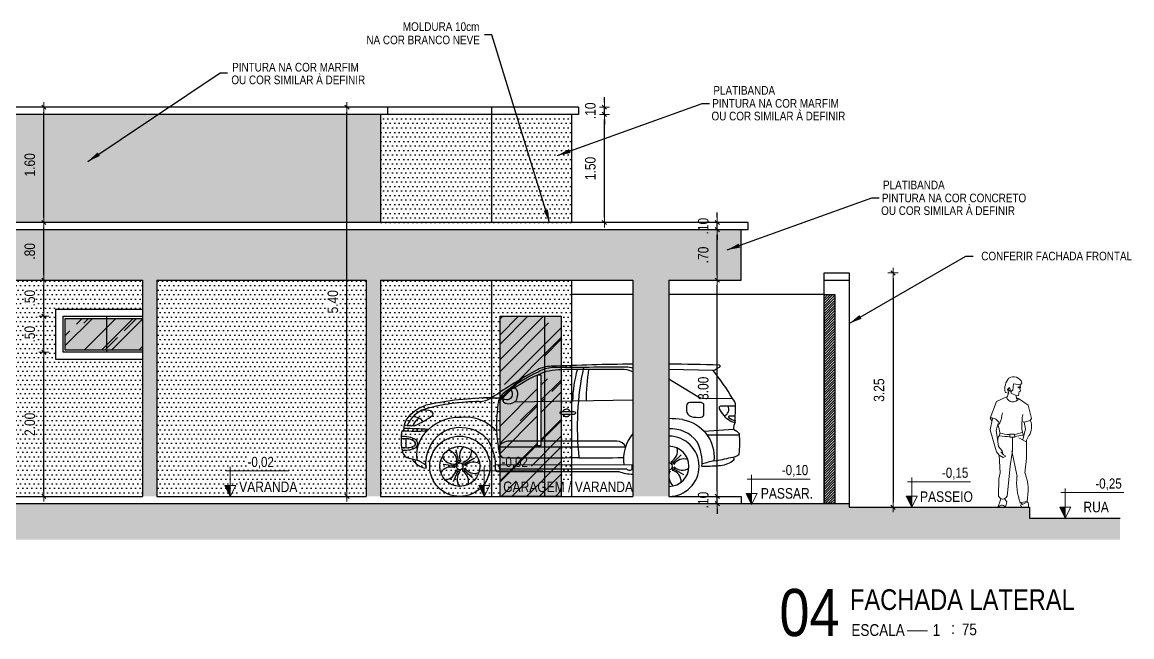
# Model space of a CAD drawing. Header units: millimetres. Extents: x -6300 to 1991, y -4770 to 4545.
# Drawn here: x 1402.36 to 1417.75, y 106.13 to 114.66 of the extents above; entities that cross this region are included whole.
import ezdxf
from ezdxf.enums import TextEntityAlignment as Align

# ---------------------------------------------------------------- set-up
doc = ezdxf.new("R2010")
doc.units = ezdxf.units.MM
doc.header["$LTSCALE"] = 20
doc.header["$MEASUREMENT"] = 0
doc.linetypes.add('HIDDEN', pattern=[0.375, 0.25, -0.125])
doc.layers.get('0').update_dxf_attribs({"linetype": 'CONTINUOUS'})
doc.layers.get('DEFPOINTS').update_dxf_attribs({"linetype": 'CONTINUOUS'})
for name, color, linetype in [('alfa_145_colori', 7, 'CONTINUOUS'), ('COTA', 7, 'CONTINUOUS'), ('E-hatch', 8, 'CONTINUOUS'), ('E-txt-g', 3, 'CONTINUOUS'), ('E-TXT-Y', 2, 'CONTINUOUS'), ('MOBIL', 7, 'CONTINUOUS')]:
    doc.layers.add(name, color=color, linetype=linetype)
for name, color, linetype, lineweight in [('E-Cta-W', 7, 'CONTINUOUS', 20), ('E-Lay-9', 9, 'CONTINUOUS', 9), ('E-Pen-C', 4, 'CONTINUOUS', 15), ('E-Pen-G', 3, 'CONTINUOUS', 30), ('E-Txt-W', 7, 'CONTINUOUS', 20)]:
    doc.layers.add(name, color=color, linetype=linetype, lineweight=lineweight)
doc.styles.add('F2', font='ARIALN.TTF')
doc.styles.add('REG60', font='romans.shx', dxfattribs={"width": 0.8, "height": 0.15})
doc.styles.add('REG80', font='romans.shx', dxfattribs={"width": 0.8, "height": 0.2})
doc.dimstyles.new('DIMENSION-1', dxfattribs={"dimtxt": 0.145, "dimasz": 0.07, "dimexe": 1, "dimexo": 0, "dimgap": 0.12, "dimtad": 1, "dimzin": 7, "dimdsep": 46, "dimtxsty": 'F2', "dimblk1": 'TRACO', "dimblk2": 'TRACO', "dimsah": 1, "dimcen": 1, "dimse1": 1, "dimse2": 1, "dimclrd": 4, "dimclre": 256, "dimclrt": 4, "dimadec": 8, "dimazin": 0, "dimtfac": 1, "dimtix": 1, "dimtmove": 2, "dimatfit": 3, "dimldrblk": 'TRACO', "dimfxl": 1, "dimtolj": 1, "dimtzin": 0, "dimarcsym": 0})
doc.dimstyles.get("Standard").update_dxf_attribs({"dimtxt": 0.18, "dimasz": 0.18, "dimexe": 0.18, "dimexo": 0.0625, "dimgap": 0.09, "dimtad": 0, "dimtih": 1, "dimtoh": 1, "dimdec": 4, "dimzin": 0, "dimdsep": 46, "dimtxsty": 'Standard', "dimcen": 0.09, "dimadec": 0, "dimazin": 0, "dimtfac": 1, "dimtdec": 4, "dimtofl": 0, "dimtmove": 0, "dimatfit": 3, "dimfxl": 1, "dimtolj": 1, "dimtzin": 0, "dimarcsym": 0})
pattern_1 = [(0, (45.651994, 88.1291), (0.03125, 0.0625), [0, -0.0625])]
pattern_2 = [(45, (-0.02454, 4.86854), (0.33941125, 0.90509668), [6, -0.8, 2, -0.4]), (45, (0.2102, 5.38614), (-0.65902352, 0.0933381), [1.2, -0.132, 2.4, -0.3]), (45, (-0.12353, 5.25037), (1.28127749, 1.66028672), [3.2, -0.56, 1.6, -0.4])]

# ---------------------------------------------------------------- blocks, each defined once
blk = doc.blocks.new('Homem001', base_point=(171.24, 52.18))
at = {"color": 8}
for p, q in [((168.76, 112.83), (166.93, 113.22)), ((168.61, 112.86), (167.9, 110.58)), ((169.18, 115.85), (168.15, 114.76)), ((168.15, 114.76), (168.76, 112.83)), ((169.7, 114.09), (169.18, 115.85)), ((169.9, 113.58), (169.7, 114.09)), ((170.74, 114.3), (169.9, 113.58)), ((170.15, 112.79), (169.9, 113.62)), ((173.02, 111.32), (170.15, 112.79)), ((170.89, 114.26), (170.74, 114.3)), ((171.41, 117.74), (170.89, 114.26)), ((175.07, 117.31), (171.41, 117.74)), ((174.14, 116.24), (173.42, 115.97)), ((174.35, 113.66), (173.99, 111.56)), ((174.98, 116.19), (174.14, 116.24)), ((175.07, 113.9), (174.35, 113.66)), ((175.07, 115.87), (174.73, 115.44)), ((174.73, 115.44), (175.07, 113.9)), ((174.97, 117.27), (175.07, 115.87)), ((175.07, 117.31), (175.76, 118.31)), ((162.35, 108.35), (158.9, 99.51)), ((167.68, 110.81), (162.35, 108.35)), ((172.74, 111.36), (172.84, 109.52)), ((172.91, 110.37), (173.69, 109.8)), ((173.99, 111.56), (173.02, 111.32)), ((179.11, 106.32), (173.95, 110.01)), ((180.91, 99.23), (179.11, 106.32)), ((158.81, 93.16), (160.18, 99.29)), ((158.9, 99.51), (159.7, 98.03)), ((163.2, 96.66), (162.11, 93.1)), ((180.25, 98.14), (177.03, 97.28)), ((177.03, 97.28), (177.79, 93.69)), ((180.16, 98.23), (180.91, 99.23)), ((161.66, 83.32), (158.81, 93.16)), ((162.11, 93.1), (163.24, 84.39)), ((164.11, 91.48), (163.88, 90.07)), ((169.3, 90.83), (171.91, 90.91)), ((169.3, 90.83), (169.46, 89.25)), ((169.46, 89.25), (172.03, 89.29)), ((170.76, 82.26), (170.8, 89.36)), ((171.91, 90.91), (172.03, 89.29)), ((174.14, 88.98), (178.14, 86.8)), ((176.41, 90.38), (176.21, 91.97)), ((177.79, 93.69), (176.25, 87.83)), ((178.24, 87.62), (179.48, 90.26)), ((162.27, 81.47), (161.66, 83.32)), ((163.24, 84.39), (165.21, 81.97)), ((178.26, 77.99), (178.24, 87.62)), ((163.71, 79.61), (162.27, 81.47)), ((164.19, 70.34), (163.71, 79.61)), ((163.71, 79.61), (165.8, 78.53)), ((165.95, 79.83), (164.65, 81.43)), ((165.21, 81.97), (165.65, 80.63)), ((165.8, 78.53), (167.25, 79.18)), ((167.25, 79.18), (165.95, 79.83)), ((170.76, 82.26), (169.52, 73.87)), ((170.49, 82.04), (173.33, 68.35)), ((177.4, 70.12), (178.26, 77.99)), ((169.52, 73.87), (167.92, 57.62)), ((163.34, 57.6), (163.5, 67.14)), ((163.5, 67.14), (164.19, 70.34)), ((164.51, 56.48), (163.06, 51.79)), ((167.79, 54.87), (166.71, 56.17)), ((167.01, 51.9), (167.79, 54.87)), ((174.75, 54.2), (178.52, 54.96)), ((175.84, 54.11), (176.06, 53.34)), ((176.06, 53.34), (178.7, 54.78)), ((163.06, 51.79), (167.01, 51.9)), ((179.36, 52.09), (176.14, 51.87))]:
    blk.add_line(p, q, dxfattribs=at)
for centre, radius, start, end in [((175.34, 115.01), 8.66, 138.20909, 191.26462), ((171.39, 116.96), 4.57, 17.15925, 123.24949), ((169.47, 114.99), 0.989, 172.23105, 276.48087), ((174.34, 116.12), 0.474, 177.62984, 10.31565), ((170.94, 111.37), 3.31, 189.86172, 335.74548), ((149.12, 103.57), 16.31, 334.26451, 355.52003), ((188.36, 98.38), 12.43, 166.34878, 181.16751), ((159.23, 94.62), 4.98, 23.15009, 92.68049), ((163.25, 96.8), 0.551, 251.56499, 341.56558), ((223.92, 109.09), 62.25, 192.2055, 196.46509), ((194.7, 95.52), 18.95, 172.0918, 190.70254), ((171.52, 83.75), 14.57, 67.59835, 72.80352), ((171.98, 94.86), 8.96, 329.13286, 20.86724), ((166.81, 87.73), 3.88, 141.41033, 181.03396), ((170.03, 124.95), 35.42, 259.99928, 269.07271), ((170.53, 114.85), 24.24, 254.6352, 266.74419), ((166.7, 116.26), 26.08, 281.50691, 291.37611), ((169.43, 118.41), 28.88, 275.17572, 283.9757), ((204.39, 65.21), 31.4, 174.2483, 200.70795), ((150.68, 60.79), 28.45, 348.18962, 18.95042), ((165.61, 58.72), 2.44, 207.09557, 335.75183), ((176.43, 53.03), 1.22, 118.54768, 252.1011), ((176.89, 52.95), 2.52, 344.06148, 45.17286), ((165.21, 50.56), 2.4, 43.01447, 147.51043)]:
    blk.add_arc(centre, radius, start, end, dxfattribs=at)
blk = doc.blocks.new('TXT-AMB75')
at = {"layer": 'E-txt-g', "style": 'REG80', "width": 0.8, "flags": 8}
blk.add_attdef('TXT', text='', height=0.2, dxfattribs=at).set_placement((0.005, 0.296), align=Align.CENTER)
at = {"layer": 'E-Txt-W', "style": 'REG60', "width": 0.8, "flags": 8}
blk.add_attdef('TXT', text='', height=0.15, dxfattribs=at).set_placement((0.005, 0.027), align=Align.CENTER)
blk = doc.blocks.new('Ind-Nivel-CT2')
at = {"color": 4}
for p, q in [((-0.088, 0.505), (1.16, 0.505)), ((0, 0.587), (0, 0)), ((-0.109, 0.218), (0, 0)), ((-0.109, 0.218), (0.109, 0.218)), ((0, 0), (0.109, 0.218))]:
    blk.add_line(p, q, dxfattribs=at)
blk.add_solid([(-0.109, 0.218), (0, 0.218), (0, 0)], dxfattribs=at)
at = {"color": 4, "style": 'F2'}
blk.add_attdef('NIVEL1', (0.162, 0.601), '', height=0.2, dxfattribs=at)
blk = doc.blocks.new('TRACO')
at = {"layer": 'E-Pen-C'}
for p, q in [((-1, 0), (1, 0)), ((0, 1), (0, -1))]:
    blk.add_line(p, q, dxfattribs=at)
at = {"layer": 'E-Pen-G'}
blk.add_line((-0.42, -0.42), (0.42, 0.42), dxfattribs=at)
blk = doc.blocks.new('*D752')
at = {"layer": 'COTA', "color": 4, "linetype": 'Continuous', "lineweight": -2}
blk.add_line((1414.436, 111.108), (1414.436, 107.998), dxfattribs=at)
at = {"layer": 'DEFPOINTS', "color": 0, "linetype": 'Continuous'}
for p in [(1414.029, 111.178, -21.271), (1414.029, 107.928, -21.399), (1414.436, 107.928)]:
    blk.add_point(p, dxfattribs=at)
at = {"layer": 'COTA', "color": 4, "linetype": 'Continuous', "lineweight": -2, "xscale": 0.07, "yscale": 0.07, "zscale": 0.07}
for p, rotation in [((1414.436, 111.178), 90), ((1414.436, 107.928), 270)]:
    blk.add_blockref('TRACO', p, dxfattribs=dict(at, rotation=rotation))
at = {"layer": 'COTA', "color": 4, "linetype": 'Continuous', "insert": (1414.242, 109.553), "char_height": 0.145, "attachment_point": 5, "rotation": 90, "style": 'F2'}
blk.add_mtext('\\A1;3.25', dxfattribs=at)
blk = doc.blocks.new('*D763')
at = {"layer": 'COTA', "color": 4, "linetype": 'Continuous', "lineweight": -2}
blk.add_line((1402.662, 108.148), (1402.662, 110.008), dxfattribs=at)
at = {"layer": 'DEFPOINTS', "color": 0, "linetype": 'Continuous'}
for p in [(1402.662, 110.078), (1402.929, 110.078, -21.271), (1402.803, 108.078, -21.271)]:
    blk.add_point(p, dxfattribs=at)
at = {"layer": 'COTA', "color": 4, "linetype": 'Continuous', "lineweight": -2, "xscale": 0.07, "yscale": 0.07, "zscale": 0.07}
for p, rotation in [((1402.662, 110.078), 90), ((1402.662, 108.078), 270)]:
    blk.add_blockref('TRACO', p, dxfattribs=dict(at, rotation=rotation))
at = {"layer": 'COTA', "color": 4, "linetype": 'Continuous', "insert": (1402.468, 109.078), "char_height": 0.145, "attachment_point": 5, "rotation": 90, "style": 'F2'}
blk.add_mtext('\\A1;2.00', dxfattribs=at)
blk = doc.blocks.new('*D764')
at = {"layer": 'COTA', "color": 4, "linetype": 'Continuous', "lineweight": -2}
blk.add_line((1402.662, 110.148), (1402.662, 110.508), dxfattribs=at)
at = {"layer": 'DEFPOINTS', "color": 0, "linetype": 'Continuous'}
for p in [(1402.662, 110.578), (1402.929, 110.578, -21.271), (1402.929, 110.078, -21.271)]:
    blk.add_point(p, dxfattribs=at)
at = {"layer": 'COTA', "color": 4, "linetype": 'Continuous', "lineweight": -2, "xscale": 0.07, "yscale": 0.07, "zscale": 0.07}
for p, rotation in [((1402.662, 110.578), 90), ((1402.662, 110.078), 270)]:
    blk.add_blockref('TRACO', p, dxfattribs=dict(at, rotation=rotation))
at = {"layer": 'COTA', "color": 4, "linetype": 'Continuous', "insert": (1402.468, 110.328), "char_height": 0.145, "attachment_point": 5, "rotation": 90, "style": 'F2'}
blk.add_mtext('\\A1;.50', dxfattribs=at)
blk = doc.blocks.new('*D765')
at = {"layer": 'COTA', "color": 4, "linetype": 'Continuous', "lineweight": -2}
blk.add_line((1402.662, 110.648), (1402.662, 111.008), dxfattribs=at)
at = {"layer": 'DEFPOINTS', "color": 0, "linetype": 'Continuous'}
for p in [(1402.662, 111.078), (1402.929, 111.078, -21.271), (1402.929, 110.578, -21.271)]:
    blk.add_point(p, dxfattribs=at)
at = {"layer": 'COTA', "color": 4, "linetype": 'Continuous', "lineweight": -2, "xscale": 0.07, "yscale": 0.07, "zscale": 0.07}
for p, rotation in [((1402.662, 111.078), 90), ((1402.662, 110.578), 270)]:
    blk.add_blockref('TRACO', p, dxfattribs=dict(at, rotation=rotation))
at = {"layer": 'COTA', "color": 4, "linetype": 'Continuous', "insert": (1402.468, 110.828), "char_height": 0.145, "attachment_point": 5, "rotation": 90, "style": 'F2'}
blk.add_mtext('\\A1;.50', dxfattribs=at)
blk = doc.blocks.new('*D766')
at = {"layer": 'COTA', "color": 4, "linetype": 'Continuous', "lineweight": -2}
blk.add_line((1402.662, 111.148), (1402.662, 111.808), dxfattribs=at)
at = {"layer": 'DEFPOINTS', "color": 0, "linetype": 'Continuous'}
for p in [(1402.662, 111.878), (1402.882, 111.878, -21.271), (1402.929, 111.078, -21.271)]:
    blk.add_point(p, dxfattribs=at)
at = {"layer": 'COTA', "color": 4, "linetype": 'Continuous', "lineweight": -2, "xscale": 0.07, "yscale": 0.07, "zscale": 0.07}
for p, rotation in [((1402.662, 111.878), 90), ((1402.662, 111.078), 270)]:
    blk.add_blockref('TRACO', p, dxfattribs=dict(at, rotation=rotation))
at = {"layer": 'COTA', "color": 4, "linetype": 'Continuous', "insert": (1402.468, 111.478), "char_height": 0.145, "attachment_point": 5, "rotation": 90, "style": 'F2'}
blk.add_mtext('\\A1;.80', dxfattribs=at)
blk = doc.blocks.new('*D767')
at = {"layer": 'COTA', "color": 4, "linetype": 'Continuous', "lineweight": -2}
blk.add_line((1402.662, 111.948), (1402.662, 113.408), dxfattribs=at)
at = {"layer": 'DEFPOINTS', "color": 0, "linetype": 'Continuous'}
for p in [(1402.662, 113.478), (1402.829, 113.478, -20.383), (1402.882, 111.878, -21.271)]:
    blk.add_point(p, dxfattribs=at)
at = {"layer": 'COTA', "color": 4, "linetype": 'Continuous', "lineweight": -2, "xscale": 0.07, "yscale": 0.07, "zscale": 0.07}
for p, rotation in [((1402.662, 113.478), 90), ((1402.662, 111.878), 270)]:
    blk.add_blockref('TRACO', p, dxfattribs=dict(at, rotation=rotation))
at = {"layer": 'COTA', "color": 4, "linetype": 'Continuous', "insert": (1402.468, 112.678), "char_height": 0.145, "attachment_point": 5, "rotation": 90, "style": 'F2'}
blk.add_mtext('\\A1;1.60', dxfattribs=at)
blk = doc.blocks.new('*D768')
at = {"layer": 'COTA', "color": 4, "linetype": 'Continuous', "lineweight": -2}
for p, q in [((1411.999, 108.148), (1411.999, 108.218)), ((1411.999, 107.978), (1411.999, 108.078)), ((1411.999, 107.908), (1411.999, 107.838))]:
    blk.add_line(p, q, dxfattribs=at)
at = {"layer": 'DEFPOINTS', "color": 0, "linetype": 'Continuous'}
for p in [(1411.999, 108.078), (1412.01, 108.078, -21.271), (1412.01, 107.978, -21.271)]:
    blk.add_point(p, dxfattribs=at)
at = {"layer": 'COTA', "color": 4, "linetype": 'Continuous', "lineweight": -2, "xscale": 0.07, "yscale": 0.07, "zscale": 0.07}
for p, rotation in [((1411.999, 108.078), 270), ((1411.999, 107.978), 90)]:
    blk.add_blockref('TRACO', p, dxfattribs=dict(at, rotation=rotation))
at = {"layer": 'COTA', "color": 4, "linetype": 'Continuous', "insert": (1411.805, 108.028), "char_height": 0.145, "attachment_point": 5, "rotation": 90, "style": 'F2'}
blk.add_mtext('\\A1;.10', dxfattribs=at)
blk = doc.blocks.new('*D769')
at = {"layer": 'COTA', "color": 4, "linetype": 'Continuous', "lineweight": -2}
blk.add_line((1411.999, 108.148), (1411.999, 111.008), dxfattribs=at)
at = {"layer": 'DEFPOINTS', "color": 0, "linetype": 'Continuous'}
for p in [(1411.329, 111.078, -21.271), (1411.999, 111.078), (1412.01, 108.078, -21.271)]:
    blk.add_point(p, dxfattribs=at)
at = {"layer": 'COTA', "color": 4, "linetype": 'Continuous', "lineweight": -2, "xscale": 0.07, "yscale": 0.07, "zscale": 0.07}
for p, rotation in [((1411.999, 111.078), 90), ((1411.999, 108.078), 270)]:
    blk.add_blockref('TRACO', p, dxfattribs=dict(at, rotation=rotation))
at = {"layer": 'COTA', "color": 4, "linetype": 'Continuous', "insert": (1411.805, 109.578), "char_height": 0.145, "attachment_point": 5, "rotation": 90, "style": 'F2'}
blk.add_mtext('\\A1;3.00', dxfattribs=at)
blk = doc.blocks.new('*D770')
at = {"layer": 'COTA', "color": 4, "linetype": 'Continuous', "lineweight": -2}
blk.add_line((1411.999, 111.148), (1411.999, 111.708), dxfattribs=at)
at = {"layer": 'DEFPOINTS', "color": 0, "linetype": 'Continuous'}
for p in [(1411.999, 111.778), (1412.329, 111.778, -20.481), (1411.329, 111.078, -21.271)]:
    blk.add_point(p, dxfattribs=at)
at = {"layer": 'COTA', "color": 4, "linetype": 'Continuous', "lineweight": -2, "xscale": 0.07, "yscale": 0.07, "zscale": 0.07}
for p, rotation in [((1411.999, 111.778), 90), ((1411.999, 111.078), 270)]:
    blk.add_blockref('TRACO', p, dxfattribs=dict(at, rotation=rotation))
at = {"layer": 'COTA', "color": 4, "linetype": 'Continuous', "insert": (1411.805, 111.428), "char_height": 0.145, "attachment_point": 5, "rotation": 90, "style": 'F2'}
blk.add_mtext('\\A1;.70', dxfattribs=at)
blk = doc.blocks.new('*D771')
at = {"layer": 'COTA', "color": 4, "linetype": 'Continuous', "lineweight": -2}
for p, q in [((1411.999, 111.948), (1411.999, 112.018)), ((1411.999, 111.778), (1411.999, 111.878)), ((1411.999, 111.708), (1411.999, 111.638))]:
    blk.add_line(p, q, dxfattribs=at)
at = {"layer": 'DEFPOINTS', "color": 0, "linetype": 'Continuous'}
for p in [(1411.999, 111.878), (1412.379, 111.878, -21.271), (1412.329, 111.778, -20.481)]:
    blk.add_point(p, dxfattribs=at)
at = {"layer": 'COTA', "color": 4, "linetype": 'Continuous', "lineweight": -2, "xscale": 0.07, "yscale": 0.07, "zscale": 0.07}
for p, rotation in [((1411.999, 111.878), 270), ((1411.999, 111.778), 90)]:
    blk.add_blockref('TRACO', p, dxfattribs=dict(at, rotation=rotation))
at = {"layer": 'COTA', "color": 4, "linetype": 'Continuous', "insert": (1411.805, 111.828), "char_height": 0.145, "attachment_point": 5, "rotation": 90, "style": 'F2'}
blk.add_mtext('\\A1;.10', dxfattribs=at)
blk = doc.blocks.new('*D772')
at = {"layer": 'COTA', "color": 4, "linetype": 'Continuous', "lineweight": -2}
blk.add_line((1410.434, 111.948), (1410.434, 113.308), dxfattribs=at)
at = {"layer": 'DEFPOINTS', "color": 0, "linetype": 'Continuous'}
for p in [(1409.976, 113.378, -21.271), (1410.434, 113.378), (1409.976, 111.878, -21.271)]:
    blk.add_point(p, dxfattribs=at)
at = {"layer": 'COTA', "color": 4, "linetype": 'Continuous', "lineweight": -2, "xscale": 0.07, "yscale": 0.07, "zscale": 0.07}
for p, rotation in [((1410.434, 113.378), 90), ((1410.434, 111.878), 270)]:
    blk.add_blockref('TRACO', p, dxfattribs=dict(at, rotation=rotation))
at = {"layer": 'COTA', "color": 4, "linetype": 'Continuous', "insert": (1410.24, 112.628), "char_height": 0.145, "attachment_point": 5, "rotation": 90, "style": 'F2'}
blk.add_mtext('\\A1;1.50', dxfattribs=at)
blk = doc.blocks.new('*D773')
at = {"layer": 'COTA', "color": 4, "linetype": 'Continuous', "lineweight": -2}
for p, q in [((1410.434, 113.548), (1410.434, 113.618)), ((1410.434, 113.378), (1410.434, 113.478)), ((1410.434, 113.308), (1410.434, 113.238))]:
    blk.add_line(p, q, dxfattribs=at)
at = {"layer": 'DEFPOINTS', "color": 0, "linetype": 'Continuous'}
for p in [(1410.076, 113.478, -20.383), (1410.434, 113.478), (1409.976, 113.378, -21.271)]:
    blk.add_point(p, dxfattribs=at)
at = {"layer": 'COTA', "color": 4, "linetype": 'Continuous', "lineweight": -2, "xscale": 0.07, "yscale": 0.07, "zscale": 0.07}
for p, rotation in [((1410.434, 113.478), 270), ((1410.434, 113.378), 90)]:
    blk.add_blockref('TRACO', p, dxfattribs=dict(at, rotation=rotation))
at = {"layer": 'COTA', "color": 4, "linetype": 'Continuous', "insert": (1410.24, 113.428), "char_height": 0.145, "attachment_point": 5, "rotation": 90, "style": 'F2'}
blk.add_mtext('\\A1;.10', dxfattribs=at)
blk = doc.blocks.new('*D774')
at = {"layer": 'COTA', "color": 4, "linetype": 'Continuous', "lineweight": -2}
blk.add_line((1406.865, 108.148), (1406.865, 113.408), dxfattribs=at)
at = {"layer": 'DEFPOINTS', "color": 0, "linetype": 'Continuous'}
for p in [(1406.865, 113.478), (1407.129, 113.478, -20.383), (1407.129, 108.078, -21.271)]:
    blk.add_point(p, dxfattribs=at)
at = {"layer": 'COTA', "color": 4, "linetype": 'Continuous', "lineweight": -2, "xscale": 0.07, "yscale": 0.07, "zscale": 0.07}
for p, rotation in [((1406.865, 113.478), 90), ((1406.865, 108.078), 270)]:
    blk.add_blockref('TRACO', p, dxfattribs=dict(at, rotation=rotation))
at = {"layer": 'COTA', "color": 4, "linetype": 'Continuous', "insert": (1406.67, 110.778), "char_height": 0.145, "attachment_point": 5, "rotation": 90, "style": 'F2'}
blk.add_mtext('\\A1;5.40', dxfattribs=at)
blk = doc.blocks.new('IND_DES')
at = {"layer": 'E-Txt-W', "color": 7}
blk.add_line((0.0269, -0.2428), (0.1984, -0.2428), dxfattribs=at)
at = {"layer": 'E-txt-g', "color": 7, "style": 'F2'}
for s, p in [('ESCALA', (-0.4463, -0.2864)), ('1', (0.2426, -0.2864)), (':', (0.3988, -0.2706))]:
    blk.add_text(s, height=0.1, dxfattribs=at).set_placement(p)
blk.add_attdef('ESCALA', (0.4897, -0.2812), '', height=0.1, dxfattribs=at)
at = {"layer": 'E-Txt-W', "color": 6, "style": 'F2'}
blk.add_attdef('00', text='', height=0.4, dxfattribs=at).set_placement((-0.7083, -0.2881), align=Align.CENTER)
at = {"layer": 'E-TXT-Y', "color": 7, "style": 'F2'}
for tag, p in [('PROJETO', (-0.4563, 0.1829)), ('DESENHO', (-0.4582, -0.0658))]:
    blk.add_attdef(tag, p, '', height=0.175, dxfattribs=at)

msp = doc.modelspace()

# ---------------------------------------------------------------- hatches: boundary and pattern name
h = msp.add_hatch()
h.set_pattern_fill('DOTS,_O', color=4)
h.set_pattern_definition(pattern_1)
h.paths.add_polyline_path([(1398.229, 113.378), (1398.129, 113.378), (1398.129, 111.878), (1407.329, 111.878), (1407.329, 113.378)])
h = msp.add_hatch()
h.set_pattern_fill('DOTS,_O', color=8)
h.set_pattern_definition(pattern_1)
h.paths.add_polyline_path([(1409.976, 111.878), (1409.976, 113.378), (1408.871, 113.378), (1408.871, 111.878)])
h.paths.add_polyline_path([(1408.871, 111.878), (1408.871, 113.378), (1407.429, 113.378), (1407.329, 113.378), (1407.329, 111.878)])
h = msp.add_hatch()
h.set_pattern_fill('DOTS', color=6, style=0)
h.set_pattern_definition(pattern_1)
h.paths.add_polyline_path([(1398.129, 111.778), (1398.129, 111.078), (1400.979, 111.078), (1400.979, 107.978), (1401.168, 107.978), (1401.179, 111.078), (1404.028, 111.078), (1404.028, 108.078), (1404.228, 108.078), (1404.228, 111.078), (1407.129, 111.078), (1407.129, 108.078), (1407.329, 108.078), (1407.329, 111.078), (1410.829, 111.078), (1410.829, 108.078), (1411.329, 108.078), (1411.329, 111.078), (1412.329, 111.078), (1412.329, 111.778)])
h = msp.add_hatch()
h.set_pattern_fill('DOTS,_O', color=4)
h.set_pattern_definition(pattern_1)
h.paths.add_polyline_path([(1402.829, 110.678), (1404.028, 110.678), (1404.028, 111.078), (1401.179, 111.078), (1401.179, 110.678), (1401.458, 110.678), (1401.458, 108.978), (1401.179, 108.978), (1401.179, 108.078), (1404.028, 108.078), (1404.028, 109.978), (1402.829, 109.978)])
h = msp.add_hatch()
h.set_pattern_fill('DOTS,_O', color=4)
h.set_pattern_definition(pattern_1)
h.paths.add_polyline_path([(1407.129, 111.078), (1404.228, 111.078), (1404.228, 108.078), (1407.129, 108.078)])
h = msp.add_hatch()
h.set_pattern_fill('DOTS,_O', color=8)
h.set_pattern_definition(pattern_1)
h.paths.add_polyline_path([(1407.329, 111.078), (1409.976, 111.078), (1409.976, 108.078), (1407.329, 108.078)])
h.paths.add_polyline_path([(1408.988, 110.578), (1409.836, 110.578), (1409.836, 108.078), (1408.988, 108.078)])
at = {"layer": 'alfa_145_colori'}
h = msp.add_hatch(color=254, dxfattribs=at)
h.set_gradient(color1=(194, 211, 224), one_color=1, tint=1, name='CURVED')
h.paths.add_polyline_path([(1403.529, 110.548), (1402.959, 110.548), (1402.959, 110.108), (1403.529, 110.108)])
h.paths.add_polyline_path([(1403.529, 110.108), (1404.028, 110.108), (1404.028, 110.548), (1403.529, 110.548)])
h = msp.add_hatch(color=254, dxfattribs=at)
h.set_gradient(color1=(194, 211, 224), one_color=1, tint=1, name='CURVED')
h.paths.add_polyline_path([(1408.988, 108.078), (1409.602, 108.078), (1409.602, 110.578), (1408.988, 110.578)])
h.paths.add_polyline_path([(1409.507, 109.763), (1409.555, 109.763), (1409.555, 108.782), (1409.507, 108.782)], flags=16)
h.paths.add_polyline_path([(1409.602, 108.078), (1409.836, 108.078), (1409.836, 110.578), (1409.602, 110.578)])
at = {"layer": 'COTA', "linetype": 'Continuous'}
h = msp.add_hatch(dxfattribs=at)
h.set_pattern_fill('ANSI31', color=8, scale=0.2, style=0)
h.set_pattern_definition([(45, (192.03852, 21.00296), (-0.01767766953, 0.01767766953), [])])
h.paths.add_polyline_path([(1413.629, 110.878), (1413.479, 110.878), (1413.479, 107.978), (1413.629, 107.978)])
h = msp.add_hatch(dxfattribs=at)
h.set_pattern_fill('ANSI38', color=8, scale=0.4, style=0)
h.set_pattern_definition([(135, (2909.26165, 54.7545), (0.035355339, 0.035355339), []), (45, (2909.26165, 54.7545), (0.1060660172, 0.035355339), [0.125, -0.075])])
h.paths.add_polyline_path([(1390.527, 107.978), (1394.329, 107.978), (1394.529, 107.978), (1412.234, 107.978), (1412.329, 107.978), (1413.829, 107.978), (1413.829, 107.928), (1416.329, 107.928), (1416.329, 107.778), (1417.584, 107.778), (1417.584, 107.478), (1390.527, 107.478)])
at = {"layer": 'E-hatch'}
h = msp.add_hatch(dxfattribs=at)
h.set_pattern_fill('AR-RROOF', color=256, scale=0.4, angle=45, style=0)
h.set_pattern_definition(pattern_2)
h.paths.add_polyline_path([(1403.529, 110.548), (1402.959, 110.548), (1402.959, 110.108), (1403.529, 110.108)])
h.paths.add_polyline_path([(1404.028, 110.548), (1403.529, 110.548), (1403.529, 110.108), (1404.028, 110.108)])
h = msp.add_hatch(dxfattribs=at)
h.set_pattern_fill('AR-RROOF', color=256, scale=0.4, angle=45, style=0)
h.set_pattern_definition(pattern_2)
h.paths.add_polyline_path([(1409.602, 110.578), (1408.988, 110.578), (1408.988, 108.078), (1409.602, 108.078)])
h.paths.add_polyline_path([(1409.507, 109.763), (1409.555, 109.763), (1409.555, 108.782), (1409.507, 108.782)], flags=16)
h.paths.add_polyline_path([(1409.836, 110.578), (1409.602, 110.578), (1409.602, 108.078), (1409.836, 108.078)])

# ---------------------------------------------------------------- linework, layer by layer
at = {"layer": 'COTA', "color": 2, "linetype": 'Continuous'}
for p, q in [((1407.429, 113.478, -20.383), (1398.229, 113.478, -20.383)), ((1407.429, 113.478, -21.271), (1407.429, 113.378, -21.271)), ((1407.429, 113.378, -20.383), (1398.229, 113.378, -20.383)), ((1407.329, 113.378, -21.271), (1407.329, 111.878, -21.271))]:
    msp.add_line(p, q, dxfattribs=at)
at = {"layer": 'COTA', "color": 3, "linetype": 'Continuous'}
for p, q in [((1410.076, 113.478, -20.383), (1407.429, 113.478, -20.383)), ((1408.871, 113.478, -21.271), (1408.871, 111.878, -21.271)), ((1410.076, 113.478, -21.271), (1410.076, 113.378, -21.271)), ((1410.076, 113.378, -20.383), (1407.429, 113.378, -20.383)), ((1409.976, 113.378, -21.271), (1409.976, 111.878, -21.271)), ((1408.871, 111.078, -21.271), (1408.871, 108.078, -21.271)), ((1409.976, 111.078, -21.271), (1409.976, 108.078, -21.271))]:
    msp.add_line(p, q, dxfattribs=at)
at = {"layer": 'COTA', "color": 5, "linetype": 'Continuous'}
for p, q in [((1412.429, 111.878, -21.271), (1398.129, 111.878, -21.271)), ((1412.429, 111.778, -20.481), (1412.429, 111.878, -20.481)), ((1412.429, 111.778, -21.271), (1398.129, 111.778, -21.271)), ((1412.329, 111.078, -20.481), (1412.329, 111.778, -20.481)), ((1401.179, 111.078, -21.271), (1404.028, 111.078, -21.271)), ((1404.028, 111.078, -21.271), (1404.028, 108.078, -21.271)), ((1404.228, 111.078, -21.271), (1404.228, 108.078, -21.271)), ((1404.228, 111.078, -21.271), (1407.129, 111.078, -21.271)), ((1407.129, 111.078, -21.271), (1407.129, 108.078, -21.271)), ((1407.329, 111.078, -21.271), (1410.829, 111.078, -21.271)), ((1407.329, 111.078, -21.271), (1407.329, 108.078, -21.271)), ((1410.829, 111.078, -21.271), (1410.829, 108.078, -21.271)), ((1411.329, 111.078, -21.271), (1411.329, 108.078, -21.271)), ((1411.329, 111.078, -21.271), (1412.329, 111.078, -21.271)), ((1401.179, 108.078, -21.271), (1404.028, 108.078, -21.271)), ((1404.228, 108.078, -21.271), (1407.129, 108.078, -21.271)), ((1407.329, 108.078, -21.271), (1410.829, 108.078, -20.718)), ((1411.329, 108.078, -21.271), (1412.329, 108.078, -21.271)), ((1411.329, 108.078, -20.639), (1412.329, 108.078, -20.481)), ((1412.329, 108.078, -20.481), (1412.329, 107.978, -20.481))]:
    msp.add_line(p, q, dxfattribs=at)
at = {"layer": 'COTA', "color": 6, "linetype": 'Continuous'}
for p, q in [((1413.479, 111.178, -21.271), (1413.829, 111.178, -21.271)), ((1413.479, 110.878, -21.636), (1413.479, 111.178, -21.636)), ((1413.829, 111.178, -21.399), (1413.829, 110.478, -21.399)), ((1413.479, 110.578, -20.785), (1413.479, 110.478, -20.785)), ((1413.479, 110.478, -14.936), (1413.479, 107.978, -14.936)), ((1413.829, 110.478, -21.399), (1413.829, 107.928, -21.399))]:
    msp.add_line(p, q, dxfattribs=at)
at = {"layer": 'COTA', "color": 1, "linetype": 'HIDDEN'}
msp.add_line((1413.479, 111.078, -21.271), (1413.829, 111.078, -21.271), dxfattribs=at)
at = {"layer": 'COTA', "color": 8, "linetype": 'Continuous'}
for p, q in [((1410.829, 110.878, -21.647), (1409.976, 110.878, -21.743)), ((1413.479, 110.878, -21.349), (1411.329, 110.878, -21.591)), ((1403.529, 110.578, -21.271), (1403.529, 110.078, -21.271)), ((1409.602, 110.578, -21.271), (1409.602, 108.078, -21.271))]:
    msp.add_line(p, q, dxfattribs=at)
at = {"layer": 'COTA', "color": 1, "linetype": 'Continuous'}
for p, q in [((1390.527, 107.978, -21.271), (1413.829, 107.978, -21.271)), ((1412.329, 107.978, -21.271), (1413.829, 107.978, -21.271)), ((1413.829, 107.978, -21.271), (1413.829, 107.928, -21.271)), ((1413.829, 107.928, -21.271), (1415.829, 107.928, -21.271)), ((1415.829, 107.928, -21.271), (1416.329, 107.928, -21.271)), ((1416.329, 107.928, -21.271), (1416.329, 107.778, -21.271)), ((1416.329, 107.928, -21.271), (1416.329, 107.778, -21.271)), ((1416.329, 107.778, -21.271), (1417.584, 107.778, -21.271))]:
    msp.add_line(p, q, dxfattribs=at)
at = {"layer": 'COTA', "color": 5, "linetype": 'Continuous', "elevation": -21.636}
msp.add_lwpolyline([(1413.479, 110.878), (1413.629, 110.878), (1413.629, 107.978), (1413.479, 107.978)], close=True, dxfattribs=at)
at = {"layer": 'COTA', "color": 7, "linetype": 'Continuous', "elevation": -21.271}
for points in [[(1404.028, 109.978), (1402.829, 109.978), (1402.829, 110.678), (1404.028, 110.678)], [(1404.028, 110.078), (1402.929, 110.078), (1402.929, 110.578), (1404.028, 110.578)]]:
    msp.add_lwpolyline(points, dxfattribs=at)
at = {"layer": 'COTA', "color": 8, "linetype": 'Continuous', "elevation": -21.271}
msp.add_lwpolyline([(1404.028, 110.108), (1402.959, 110.108), (1402.959, 110.548), (1404.028, 110.548)], dxfattribs=at)
at = {"layer": 'COTA', "color": 8, "linetype": 'Continuous'}
for points, elevation in [([(1408.988, 110.578), (1409.836, 110.578), (1409.836, 108.078), (1408.988, 108.078)], -21.271), ([(1409.507, 109.763), (1409.555, 109.763), (1409.555, 108.782), (1409.507, 108.782)], -42.542)]:
    msp.add_lwpolyline(points, close=True, dxfattribs=dict(at, elevation=elevation))
at = {"layer": 'MOBIL', "color": 8, "elevation": -21.271}
for points in [[(1410.829, 109.913, 0.008864), (1409.695, 109.883, 0.107312), (1409.509, 109.836, 0.02851), (1408.873, 109.446, 0.052794), (1407.958, 109.342)], [(1410.144, 109.869, 0.079752), (1410.082, 108.614, -0.008319), (1409.029, 108.612)], [(1410.832, 109.854, 0.092207), (1410.733, 109.872, -0.000211), (1409.711, 109.866, 0.103228), (1409.523, 109.808, 0.044022), (1409.059, 109.529)], [(1411.941, 109.825, 0.023794), (1412.031, 109.873, 0.901787), (1412.022, 109.9, 0.005414), (1411.329, 109.913, 0.005414)], [(1410.829, 109.805, 0.119924), (1410.666, 109.841), (1409.971, 109.841, 0.045496), (1409.624, 109.809, 0.063407), (1409.183, 109.578)], [(1410.06, 109.842, 0.071827), (1409.994, 109.398)], [(1410.216, 109.842, 0.035759), (1410.18, 109.401)], [(1411.329, 109.711), (1411.73, 109.466, 0.146889), (1411.81, 109.442), (1412.21, 109.437, 0.036232), (1411.941, 109.825), (1411.329, 109.838)], [(1409.03, 109.442, 0.515399), (1409.067, 109.371, 0.264659), (1409.196, 109.395, 0.187386), (1409.23, 109.468, 0.17131), (1409.221, 109.555, 0.37939), (1409.169, 109.575, 0.195465), (1409.03, 109.442)], [(1409.136, 109.559, 0.060079), (1409.151, 109.535, -0.270162), (1409.136, 109.441, -0.325352), (1409.055, 109.422, 0.553116), (1409.03, 109.397)], [(1408.7, 109.393, 0.070453), (1407.946, 109.288, 0.227833), (1407.701, 109.061)], [(1408.7, 109.393, 0.117747), (1408.873, 109.446), (1408.984, 109.445)], [(1409.059, 109.529, 0.159285), (1408.967, 109.407, 0.055337), (1408.939, 108.983)], [(1412.254, 109.332, 0.178802), (1412.21, 109.437)], [(1407.624, 108.915, -0.147577), (1407.812, 108.871, -0.449606), (1407.814, 108.754, -0.146913), (1407.652, 108.714, 0.018015), (1407.629, 108.727, -0.065605), (1407.63, 108.99, 0.352053), (1407.657, 109.021, -0.198064), (1407.729, 109.192, -0.146631), (1407.958, 109.342)], [(1407.701, 109.061, 0.042367), (1407.812, 109.063, 0.069778), (1408.056, 109.207, 0.455745), (1408.035, 109.259, 0.137714), (1407.891, 109.267)], [(1409.958, 109.258, 0.630609), (1409.86, 109.257)], [(1412.095, 109.195, 0.452027), (1412.149, 109.332)], [(1407.629, 108.727, 0.244833), (1407.696, 108.617, 0.004163), (1407.838, 108.581, -0.277931), (1408.047, 109.052, -0.177166), (1408.447, 109.179, -0.249583), (1408.939, 108.983, 0.019805), (1408.97, 108.702, 0.229716), (1409.029, 108.612)], [(1407.923, 109.117, 0.264657), (1407.776, 109.18)], [(1407.866, 109.165, 0.169875), (1407.776, 109.059)], [(1409.86, 109.217, 0.630609), (1409.958, 109.216)], [(1411.516, 109.143, 0.031552), (1411.329, 109.157, 0.031552)], [(1411.516, 109.143, -0.39633), (1411.953, 108.573, 0.034385), (1412.189, 108.619, 0.216332), (1412.302, 108.665, 0.051574), (1412.307, 108.945, -0.299845), (1412.272, 108.928), (1411.86, 108.928)], [(1412.249, 109.19), (1412.168, 109.19, 0.70064), (1412.156, 109.175, 0.142781), (1412.25, 109.128)], [(1412.249, 109.109, 0.151635), (1412.223, 109.01, -0.156774), (1412.307, 108.945)], [(1407.63, 108.99, 0.024894), (1407.973, 108.988)], [(1407.993, 109.008, 0.009185), (1407.657, 109.021)], [(1407.767, 108.599, 0.224687), (1407.962, 108.471), (1407.96, 108.512, -0.172977), (1408.074, 108.862, -0.255894), (1408.464, 109.036, -0.221927), (1408.821, 108.857, -0.127205), (1408.922, 108.513), (1408.922, 108.464, 0.46024), (1408.948, 108.426), (1410.635, 108.426, 0.114621), (1410.829, 108.389, 0.114621)], [(1410.829, 108.952, 0.206747), (1410.703, 108.517)], [(1412.225, 108.622, -0.435523), (1412.209, 108.565, -0.147987), (1412.017, 108.502, -0.012394), (1411.785, 108.491, 0.151369), (1411.717, 108.84, 0.254683), (1411.329, 109.014, 0.254683)], [(1407.684, 108.754), (1407.686, 108.88, -0.028513), (1407.622, 108.878)], [(1407.626, 108.761, 0.161426), (1407.796, 108.778, 0.496013), (1407.805, 108.836, 0.162695), (1407.686, 108.88)], [(1408.484, 108.768, 0.350248), (1408.444, 108.565)], [(1408.188, 108.631, 0.350248), (1408.369, 108.53)], [(1408.369, 108.53, 0.301753), (1408.389, 108.553, 0.350248), (1408.269, 108.722)], [(1408.472, 108.553, 0.350248), (1408.595, 108.719)], [(1410.082, 108.614, 0.013207), (1410.7, 108.62)], [(1411.357, 108.56, 0.350248), (1411.441, 108.75)], [(1407.96, 108.512, 0.037183), (1407.838, 108.581)], [(1408.363, 108.474, 0.350248), (1408.165, 108.412)], [(1408.497, 108.474, 0.350248), (1408.694, 108.408)], [(1408.706, 108.529, 0.350248), (1408.5, 108.504)], [(1408.977, 108.519), (1408.977, 108.46), (1410.744, 108.46, 0.455853), (1410.821, 108.46), (1410.821, 108.517)], [(1411.591, 108.589, 0.350248), (1411.396, 108.519)], [(1411.4, 108.489, 0.350248), (1411.606, 108.469)], [(1411.953, 108.573, 0.007101), (1411.791, 108.529)], [(1408.226, 108.307, 0.350248), (1408.379, 108.448)], [(1408.43, 108.425, 0.350248), (1408.428, 108.218)], [(1408.547, 108.244, 0.350248), (1408.46, 108.432)], [(1411.345, 108.427, 0.350248), (1411.389, 108.224)], [(1411.499, 108.276, 0.350248), (1411.372, 108.44)]]:
    msp.add_lwpolyline(points, format="xyb", dxfattribs=at)
for points in [[(1410.829, 109.412), (1409.186, 109.386)], [(1411.815, 108.983), (1412.223, 109.01)], [(1408.413, 108.575), (1408.381, 108.723)], [(1411.389, 108.551), (1411.5, 108.655)], [(1408.349, 108.504), (1408.198, 108.519)], [(1408.5, 108.537), (1408.632, 108.613)], [(1410.829, 108.517), (1408.922, 108.513)], [(1408.398, 108.421), (1408.336, 108.282)], [(1408.491, 108.442), (1408.604, 108.34)], [(1411.401, 108.456), (1411.533, 108.383)]]:
    msp.add_lwpolyline(points, dxfattribs=at)
for points in [[(1409.841, 109.216, -1), (1409.841, 109.258), (1410.012, 109.258, -1), (1410.012, 109.216)], [(1411.574, 109.336), (1411.574, 109.269, 0.310284), (1411.636, 109.186, 0.076675), (1411.777, 109.176, 0.305256), (1411.812, 109.21), (1411.812, 109.356, 0.277936), (1411.774, 109.38), (1411.619, 109.38, 0.414214)], [(1412.254, 109.332), (1412.044, 109.331, 0.492349), (1412.026, 109.295, 0.157019), (1412.179, 109.129, 0.185629), (1412.249, 109.109)], [(1408.963, 108.764), (1410.727, 108.764, 0.30126), (1410.606, 108.845), (1409.116, 108.845, 0.244453)]]:
    msp.add_lwpolyline(points, format="xyb", close=True, dxfattribs=at)
at = {"layer": 'MOBIL', "color": 8}
for centre, radius in [((1408.43, 108.496, -21.271), 0.418), ((1408.43, 108.496, -21.271), 0.278), ((1408.364, 108.502, -21.271), 0.015), ((1408.43, 108.496, -21.271), 0.0473), ((1408.416, 108.56, -21.271), 0.015), ((1408.48, 108.452, -21.271), 0.015), ((1408.487, 108.529, -21.271), 0.015), ((1411.378, 108.541, -21.271), 0.015), ((1411.387, 108.464, -21.271), 0.015), ((1408.404, 108.435, -21.271), 0.015)]:
    msp.add_circle(centre, radius, dxfattribs=at)
for radius in [0.418, 0.278, 0.0473]:
    msp.add_arc((1411.329, 108.496, -21.271), radius, 270, 90, dxfattribs=at)

# ---------------------------------------------------------------- block references
ref = msp.add_blockref('TXT-AMB75', (1405.771, 107.923, -21.417), dxfattribs=dict(xscale=0.7290000000000001, yscale=0.7290000000000001, zscale=0.7290000000000001))
ref.add_attrib('TXT', 'VARANDA', dxfattribs={"layer": 'E-txt-g', "color": 2, "height": 0.1458, "style": 'F2'}).set_placement((1405.774, 108.139, -21.417), align=Align.CENTER)
ref = msp.add_blockref('TXT-AMB75', (1409.927, 107.923, -21.417), dxfattribs=dict(xscale=0.7290000000000001, yscale=0.7290000000000001, zscale=0.7290000000000001))
ref.add_attrib('TXT', 'GARAGEM / VARANDA', dxfattribs={"layer": 'E-txt-g', "color": 2, "height": 0.1458, "style": 'F2'}).set_placement((1409.931, 108.139, -21.417), align=Align.CENTER)
ref = msp.add_blockref('TXT-AMB75', (1412.961, 107.832, -21.271), dxfattribs=dict(xscale=0.7290000000000001, yscale=0.7290000000000001, zscale=0.7290000000000001))
ref.add_attrib('TXT', 'PASSAR.', dxfattribs={"layer": 'E-txt-g', "color": 2, "height": 0.1458, "style": 'F2'}).set_placement((1412.965, 108.048, -21.271), align=Align.CENTER)
ref = msp.add_blockref('TXT-AMB75', (1415.173, 107.786, -21.271), dxfattribs=dict(xscale=0.7290000000000001, yscale=0.7290000000000001, zscale=0.7290000000000001))
ref.add_attrib('TXT', 'PASSEIO', dxfattribs={"layer": 'E-txt-g', "color": 2, "height": 0.1458, "style": 'F2'}).set_placement((1415.177, 108.002, -21.271), align=Align.CENTER)
ref = msp.add_blockref('TXT-AMB75', (1417.248, 107.642, -21.271), dxfattribs=dict(xscale=0.7290000000000001, yscale=0.7290000000000001, zscale=0.7290000000000001))
ref.add_attrib('TXT', 'RUA', dxfattribs={"layer": 'E-txt-g', "color": 2, "height": 0.1458, "style": 'F2'}).set_placement((1417.252, 107.858, -21.271), align=Align.CENTER)
ref = msp.add_blockref('IND_DES', (1414.589, 106.611), dxfattribs=dict(xscale=1.636240131907927, yscale=1.636240131907927, zscale=1.636240131907927))
ref.add_attrib('00', '04', dxfattribs={"layer": 'E-Txt-W', "height": 0.6545, "style": 'F2'}).set_placement((1413.278, 106.14), align=Align.CENTER)
ref.add_attrib('DESENHO', 'FACHADA LATERAL', (1413.839, 106.503), dxfattribs={"layer": 'E-TXT-Y', "color": 2, "height": 0.28634, "style": 'F2'})
ref.add_attrib('ESCALA', '75', (1415.39, 106.151), dxfattribs={"layer": 'E-txt-g', "color": 7, "height": 0.1636, "style": 'F2'})
at = {"layer": 'E-Cta-W'}
ref = msp.add_blockref('Ind-Nivel-CT2', (1405.246, 108.078, -21.417), dxfattribs=dict(at, xscale=0.7, yscale=0.7, zscale=0.7))
ref.add_attrib('NIVEL1', '-0,02', (1405.486, 108.487, -21.417), dxfattribs={"layer": '0', "height": 0.14, "style": 'F2'})
ref = msp.add_blockref('Ind-Nivel-CT2', (1408.768, 108.078, -21.417), dxfattribs=dict(at, xscale=0.7, yscale=0.7, zscale=0.7))
ref.add_attrib('NIVEL1', '-0,02', (1409.008, 108.487, -21.417), dxfattribs={"layer": '0', "height": 0.14, "style": 'F2'})
ref = msp.add_blockref('Ind-Nivel-CT2', (1412.476, 107.965, -21.271), dxfattribs=dict(at, xscale=0.7, yscale=0.7, zscale=0.7))
ref.add_attrib('NIVEL1', '    -0,10', (1412.716, 108.374, -21.271), dxfattribs={"layer": '0', "height": 0.14, "style": 'F2'})
ref = msp.add_blockref('Ind-Nivel-CT2', (1414.696, 107.928, -21.271), dxfattribs=dict(at, xscale=0.7, yscale=0.7, zscale=0.7))
ref.add_attrib('NIVEL1', '    -0,15', (1414.936, 108.337, -21.271), dxfattribs={"layer": '0', "height": 0.14, "style": 'F2'})
ref = msp.add_blockref('Ind-Nivel-CT2', (1416.823, 107.778, -21.271), dxfattribs=dict(at, xscale=0.7, yscale=0.7, zscale=0.7))
ref.add_attrib('NIVEL1', '    -0,25', (1417.063, 108.187, -21.271), dxfattribs={"layer": '0', "height": 0.14, "style": 'F2'})
at = {"layer": 'E-Lay-9', "xscale": 0.02600000000001046, "yscale": 0.02600000000001046, "zscale": 0.026}
msp.add_blockref('Homem001', (1416.104, 107.935, -20.091), dxfattribs=at)

# ---------------------------------------------------------------- texts
at = {"color": 7, "style": 'F2'}
for s, p in [('MOLDURA 10cm', (1407.639, 114.536, -52.244)), ('NA COR BRANCO NEVE', (1407.134, 114.351, -52.244)), ('PINTURA NA COR MARFIM', (1405.273, 113.973)), ('OU COR SIMILAR À DEFINIR', (1405.262, 113.797)), ('PLATIBANDA', (1411.945, 113.651, -30.973)), ('PINTURA NA COR MARFIM', (1411.93, 113.471)), ('OU COR SIMILAR À DEFINIR', (1411.919, 113.295)), ('PLATIBANDA', (1414.297, 112.34, -30.973)), ('PINTURA NA COR CONCRETO', (1414.282, 112.159)), ('OU COR SIMILAR À DEFINIR', (1414.271, 111.983)), ('CONFERIR FACHADA FRONTAL', (1415.659, 111.353))]:
    msp.add_text(s, height=0.12, dxfattribs=at).set_placement(p)

# ---------------------------------------------------------------- dimensions: what is measured, and where the dimension line sits
at = {"layer": 'COTA', "color": 7, "linetype": 'Continuous'}
for base, p1, p2, override, picture, middle in [((1402.662, 113.478), (1402.882, 111.878, -21.271), (1402.829, 113.478, -20.383), {"dimadec": 0, "dimfxl": 0.06}, '*D767', (1402.468, 112.678)), ((1406.865, 113.478), (1407.129, 108.078, -21.271), (1407.129, 113.478, -20.383), {"dimadec": 0, "dimfxl": 0.06}, '*D774', (1406.67, 110.778)), ((1410.434, 113.478), (1409.976, 113.378, -21.271), (1410.076, 113.478, -20.383), {"dimadec": 0, "dimfxl": 0.06}, '*D773', (1410.24, 113.428)), ((1410.434, 113.378), (1409.976, 111.878, -21.271), (1409.976, 113.378, -21.271), {"dimadec": 0, "dimfxl": 0.06}, '*D772', (1410.24, 112.628)), ((1411.999, 111.878), (1412.329, 111.778, -20.481), (1412.379, 111.878, -21.271), {"dimadec": 0, "dimfxl": 0.06}, '*D771', (1411.805, 111.828)), ((1402.662, 111.878), (1402.929, 111.078, -21.271), (1402.882, 111.878, -21.271), {"dimadec": 0, "dimfxl": 0.06}, '*D766', (1402.468, 111.478)), ((1411.999, 111.778), (1411.329, 111.078, -21.271), (1412.329, 111.778, -20.481), {"dimadec": 0, "dimfxl": 0.06}, '*D770', (1411.805, 111.428)), ((1414.436, 107.928), (1414.029, 111.178, -21.271), (1414.029, 107.928, -21.399), {"dimfxl": 0.1}, '*D752', (1414.242, 109.553)), ((1402.662, 111.078), (1402.929, 110.578, -21.271), (1402.929, 111.078, -21.271), {"dimadec": 0, "dimfxl": 0.06}, '*D765', (1402.468, 110.828)), ((1411.999, 111.078), (1412.01, 108.078, -21.271), (1411.329, 111.078, -21.271), {"dimadec": 0, "dimfxl": 0.06}, '*D769', (1411.805, 109.578)), ((1402.662, 110.578), (1402.929, 110.078, -21.271), (1402.929, 110.578, -21.271), {"dimadec": 0, "dimfxl": 0.06}, '*D764', (1402.468, 110.328)), ((1402.662, 110.078), (1402.803, 108.078, -21.271), (1402.929, 110.078, -21.271), {"dimadec": 0, "dimfxl": 0.06}, '*D763', (1402.468, 109.078)), ((1411.999, 108.078), (1412.01, 107.978, -21.271), (1412.01, 108.078, -21.271), {"dimadec": 0, "dimfxl": 0.06}, '*D768', (1411.805, 108.028))]:
    dim = msp.add_linear_dim(base=base, p1=p1, p2=p2, angle=90, dimstyle='DIMENSION-1', override=override, dxfattribs=at)
    dim.commit()
    dim.dimension.update_dxf_attribs({"geometry": picture, "text_midpoint": middle})

# ---------------------------------------------------------------- leaders
at = {"layer": 'E-Cta-W', "color": 4}
for points in [[(1409.675, 111.878, -51.998), (1408.874, 114.484, -51.998), (1408.773, 114.484, -51.998)], [(1403.273, 112.725, -30.727), (1405.108, 113.957, -30.727), (1405.209, 113.957, -30.727)], [(1409.785, 112.809, -30.727), (1411.791, 113.53, -30.727), (1411.891, 113.531, -30.727)], [(1412.136, 111.497, -30.727), (1414.142, 112.219, -30.727), (1414.243, 112.219, -30.727)], [(1413.829, 110.478, -30.727), (1415.444, 111.411, -30.727), (1415.545, 111.411, -30.727)]]:
    msp.add_leader(points, dimstyle='Standard', dxfattribs=at)

doc.saveas('drawing.dxf')
